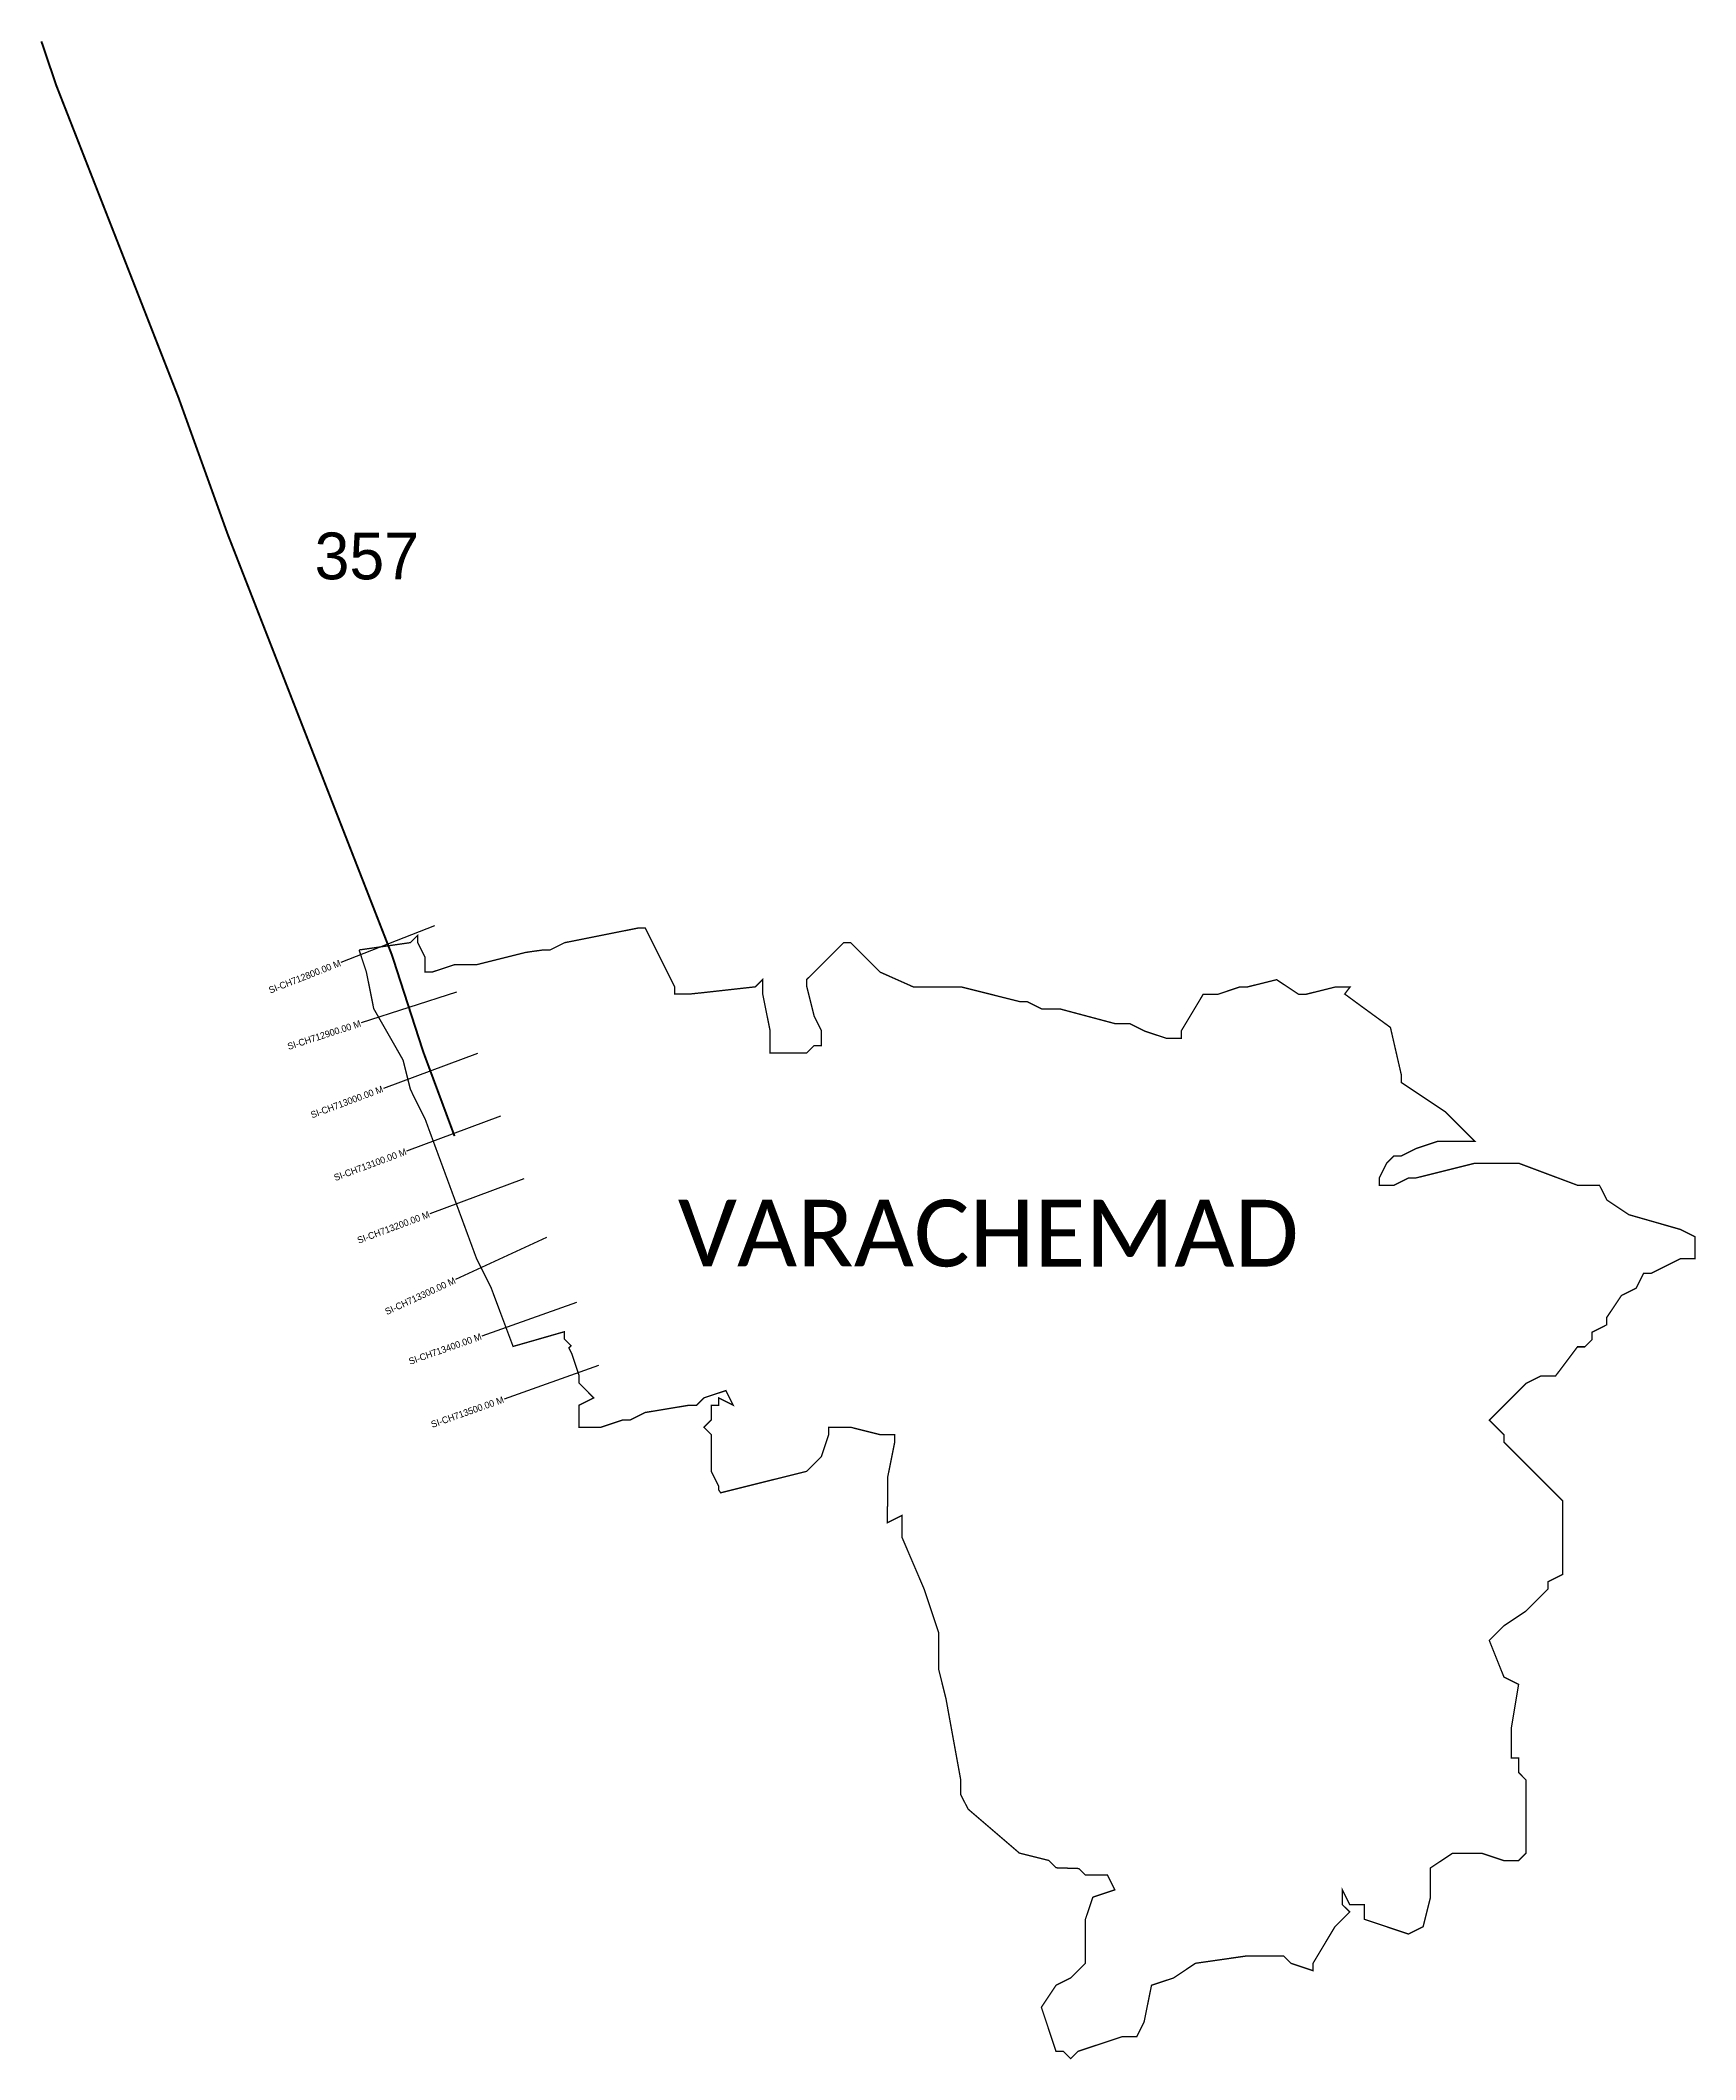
# Model space of a CAD drawing. Header units: metres. Extents: x 353356 to 355832, y 1749036 to 1752056.
import ezdxf
from ezdxf.enums import TextEntityAlignment as Align

# ---------------------------------------------------------------- set-up
doc = ezdxf.new("R2010")
doc.units = ezdxf.units.M
for name, color, linetype in [('CS', 134, 'Continuous'), ('CSMark', 6, 'Continuous'), ('NATURALLY PROTECTED', 3, 'Continuous'), ('VILLAGE NAME', 250, 'Continuous')]:
    doc.layers.add(name, color=color, linetype=linetype)

msp = doc.modelspace()

# ---------------------------------------------------------------- linework, layer by layer
at = {"color": 6, "const_width": 2}
for points in [[(354080, 1750691.1), (354082, 1750691.6), (354094.4, 1750693.4), (354107.5, 1750695.2), (354118.5, 1750695.2), (354140.5, 1750706.2), (354231.8, 1750724.4), (354250.3, 1750728.1), (354261.2, 1750728.1), (354297.9, 1750654.7), (354305.1, 1750640.3), (354305.1, 1750629.4), (354305.1, 1750629.3), (354315.1, 1750629.3), (354324.1, 1750629.3), (354326.6, 1750629.3), (354345.7, 1750631.3), (354425.9, 1750640.2), (354436.8, 1750651.2), (354436.8, 1750629.2), (354447.8, 1750574.3), (354447.8, 1750541.4), (354502.7, 1750541.4), (354513.7, 1750552.4), (354524.6, 1750552.4), (354524.6, 1750574.3), (354513.7, 1750596.3), (354502.7, 1750640.2), (354502.7, 1750651.2), (354557.6, 1750706), (354568.6, 1750706), (354605.5, 1750669.1), (354612.5, 1750662.1), (354661.9, 1750640.1), (354733.3, 1750640.1), (354812, 1750620.4), (354821.1, 1750618.1), (354832, 1750618.1), (354854, 1750607.1), (354881.4, 1750607.1), (354945.8, 1750589.9), (354963.8, 1750585.1), (354985.7, 1750585.1), (355007.7, 1750574.1), (355024.8, 1750568.4), (355040.6, 1750563.2), (355056.2, 1750563.2), (355062.6, 1750563.2), (355062.6, 1750574.1), (355095.5, 1750629), (355117.5, 1750629), (355135.4, 1750635), (355150.4, 1750640), (355161.4, 1750640), (355174.9, 1750643.3), (355205.3, 1750650.9), (355238.2, 1750629), (355249.2, 1750629), (355293.1, 1750639.9), (355315.1, 1750639.9), (355307.2, 1750629.4), (355332.4, 1750610.9), (355375.5, 1750579.5), (355391.9, 1750508.1), (355391.9, 1750497.1), (355448.6, 1750459.3), (355457.7, 1750453.2), (355501.6, 1750409.3), (355446.8, 1750409.3), (355413.8, 1750398.3), (355391.8, 1750387.4), (355380.9, 1750387.4), (355369.9, 1750376.4), (355358.9, 1750354.5), (355358.9, 1750343.5), (355380.9, 1750343.5), (355402.8, 1750354.5), (355413.8, 1750354.4), (355501.6, 1750376.3), (355567.5, 1750376.3), (355655.3, 1750343.4), (355688.2, 1750343.3), (355699.2, 1750321.4), (355732.1, 1750299.4), (355809, 1750277.4), (355830.9, 1750266.5), (355830.9, 1750233.5), (355809, 1750233.5), (355765.1, 1750211.6), (355754.1, 1750211.6), (355743.1, 1750189.6), (355721.1, 1750178.7), (355699.1, 1750145.8), (355699.1, 1750134.8), (355677.2, 1750123.8), (355677.2, 1750112.8), (355666.2, 1750101.8), (355655.2, 1750101.8), (355629.6, 1750067.7), (355622.3, 1750058), (355600.3, 1750058), (355578.3, 1750047), (355556.1, 1750024.7), (355523.4, 1749992.1), (355545.4, 1749970.2), (355545.4, 1749959.2), (355633.2, 1749871.3), (355633.1, 1749761.5), (355611.2, 1749750.6), (355611.2, 1749739.6), (355578.2, 1749706.6), (355545.3, 1749684.7), (355523.3, 1749662.8), (355545.3, 1749607.9), (355567.2, 1749596.9), (355556.2, 1749531), (355556.2, 1749487.1), (355567.2, 1749487.1), (355567.2, 1749465.2), (355578.1, 1749454.2), (355578.1, 1749344.4), (355567.1, 1749333.4), (355545.2, 1749333.4), (355512.2, 1749344.4), (355468.3, 1749344.4), (355435.4, 1749322.5), (355435.4, 1749278.6), (355424.4, 1749234.7), (355402.4, 1749223.7), (355336.5, 1749245.7), (355336.5, 1749267.6), (355314.6, 1749267.6), (355303.6, 1749289.6), (355303.6, 1749267.6), (355314.6, 1749256.7), (355292.6, 1749234.7), (355259.7, 1749179.8), (355259.7, 1749168.9), (355234.3, 1749177.3), (355226.8, 1749179.8), (355215.8, 1749190.8), (355160.1, 1749190.8), (355084, 1749179.9), (355051.1, 1749157.9), (355018.2, 1749147), (355007.1, 1749092.1), (354996.2, 1749070.1), (354974.2, 1749070.1), (354908.3, 1749048.2), (354897.3, 1749037.2), (354886.4, 1749048.2), (354875.4, 1749048.2), (354853.5, 1749114.1), (354875.4, 1749147), (354897.4, 1749158), (354919.3, 1749179.9), (354919.4, 1749245.8), (354930.4, 1749278.7), (354963.3, 1749289.7), (354952.3, 1749311.7), (354919.4, 1749311.7), (354909.5, 1749321.6), (354875.5, 1749322.7), (354864.5, 1749333.7), (354820.6, 1749344.7), (354743.8, 1749410.6), (354732.8, 1749432.5), (354732.8, 1749454.5), (354710.9, 1749575.2), (354700, 1749619.1), (354700, 1749674.1), (354678, 1749739.9), (354645.1, 1749816.8), (354645.1, 1749849.7), (354623.2, 1749838.7), (354623.3, 1749852.8), (354623.7, 1749907.3), (354626.5, 1749921), (354629.8, 1749937.6), (354634.2, 1749959.5), (354634.2, 1749970.5), (354612.3, 1749970.5), (354577.8, 1749979.1), (354568.4, 1749981.5), (354535.4, 1749981.5), (354535.4, 1749976.6), (354535.4, 1749970.5), (354524.4, 1749937.6), (354502.4, 1749915.6), (354373.8, 1749883.5), (354370.7, 1749888.2), (354370.7, 1749893.7), (354359.8, 1749915.7), (354359.8, 1749970.6), (354348.8, 1749981.6), (354359.8, 1749992.6), (354359.8, 1750014.5), (354370.8, 1750014.5), (354370.8, 1750025.5), (354392.7, 1750014.5), (354381.7, 1750036.4), (354348.8, 1750025.5), (354337.8, 1750014.5), (354326.9, 1750014.5), (354261, 1750003.6), (354239, 1749992.6), (354228, 1749992.6), (354195.1, 1749981.6), (354162.2, 1749981.6), (354162.2, 1750014.6), (354184.1, 1750025.5), (354162.2, 1750047.5), (354162.2, 1750058.5), (354151.8, 1750089.7), (354151.2, 1750091.4), (354146.8, 1750100.2), (354150.1, 1750103.5), (354140.2, 1750113.4), (354140.2, 1750124.4), (354063.4, 1750102.4), (354030.5, 1750190.3), (354008.6, 1750234.2), (353985.3, 1750297.4), (353936.9, 1750428.7), (353931.8, 1750442.8), (353915.7, 1750474.9), (353909.9, 1750486.7), (353898.9, 1750530.6), (353874, 1750574.3), (353855, 1750607.5), (353848.8, 1750638.6), (353844, 1750662.4), (353834.1, 1750692.3), (353833.1, 1750695.3)], [(353833.1, 1750695.3), (353909.9, 1750706.3), (353920.9, 1750717.3), (353920.9, 1750706.3), (353931.9, 1750684.3), (353931.9, 1750662.4), (353942.9, 1750662.4), (353975.8, 1750673.3), (354008.8, 1750673.3), (354080, 1750691.1)]]:
    msp.add_lwpolyline(points, dxfattribs=at)
at = {"layer": 'CS'}
for p, q in [((353945.8, 1750731.3), (353806, 1750676.7)), ((353979, 1750632.3), (353836.3, 1750586.1)), ((354010, 1750540.6), (353869.4, 1750488.3)), ((354044.8, 1750446.9), (353904.2, 1750394.6)), ((354079.7, 1750353.1), (353939.1, 1750300.9)), ((354113.5, 1750265.3), (353977.4, 1750202.3)), ((354158.1, 1750168), (354016.7, 1750118)), ((354191.4, 1750073.7), (354050, 1750023.7))]:
    msp.add_line(p, q, dxfattribs=at)
at = {"layer": 'NATURALLY PROTECTED', "const_width": 3, "flags": 128}
msp.add_lwpolyline([(353358, 1752054.1), (353380.2, 1751988.4), (353449.5, 1751811.4), (353497.2, 1751689.6), (353563, 1751521.4), (353636.5, 1751317.3), (353714.9, 1751116.5), (353799.1, 1750900.7), (353847.7, 1750776.3), (353882.3, 1750687.6), (353929.1, 1750542.9), (353975.9, 1750416.9)], dxfattribs=at)

# ---------------------------------------------------------------- texts
at = {"insert": (353766.6, 1751319.6), "char_height": 70, "attachment_point": 1}
msp.add_mtext_dynamic_manual_height_columns('357', width=95.172, gutter_width=1, heights=[0], dxfattribs=at)
at = {"layer": 'CSMark'}
for s, rotation, p in [('SI-CH712800.00 M', 21.3229, (353805.1, 1750676.3)), ('SI-CH712900.00 M', 17.9181, (353835.3, 1750585.8)), ('SI-CH713000.00 M', 20.3933, (353868.4, 1750488)), ('SI-CH713100.00 M', 20.3933, (353903.3, 1750394.2)), ('SI-CH713200.00 M', 20.3933, (353938.1, 1750300.5)), ('SI-CH713300.00 M', 24.8485, (353976.5, 1750201.8)), ('SI-CH713400.00 M', 19.4517, (354015.7, 1750117.7)), ('SI-CH713500.00 M', 19.4517, (354049, 1750023.4))]:
    msp.add_text(s, height=10, rotation=rotation, dxfattribs=at).set_placement(p, align=Align.MIDDLE_RIGHT)
at = {"layer": 'VILLAGE NAME', "insert": (354309.9, 1750322), "char_height": 99.923, "attachment_point": 1, "rotation": 359.9793}
msp.add_mtext_dynamic_manual_height_columns('{\\fCalibri|b0|i0|c0|p34;VARACHEMAD}', width=986.021, gutter_width=499.6, heights=[0], dxfattribs=at)

doc.saveas('drawing.dxf')
